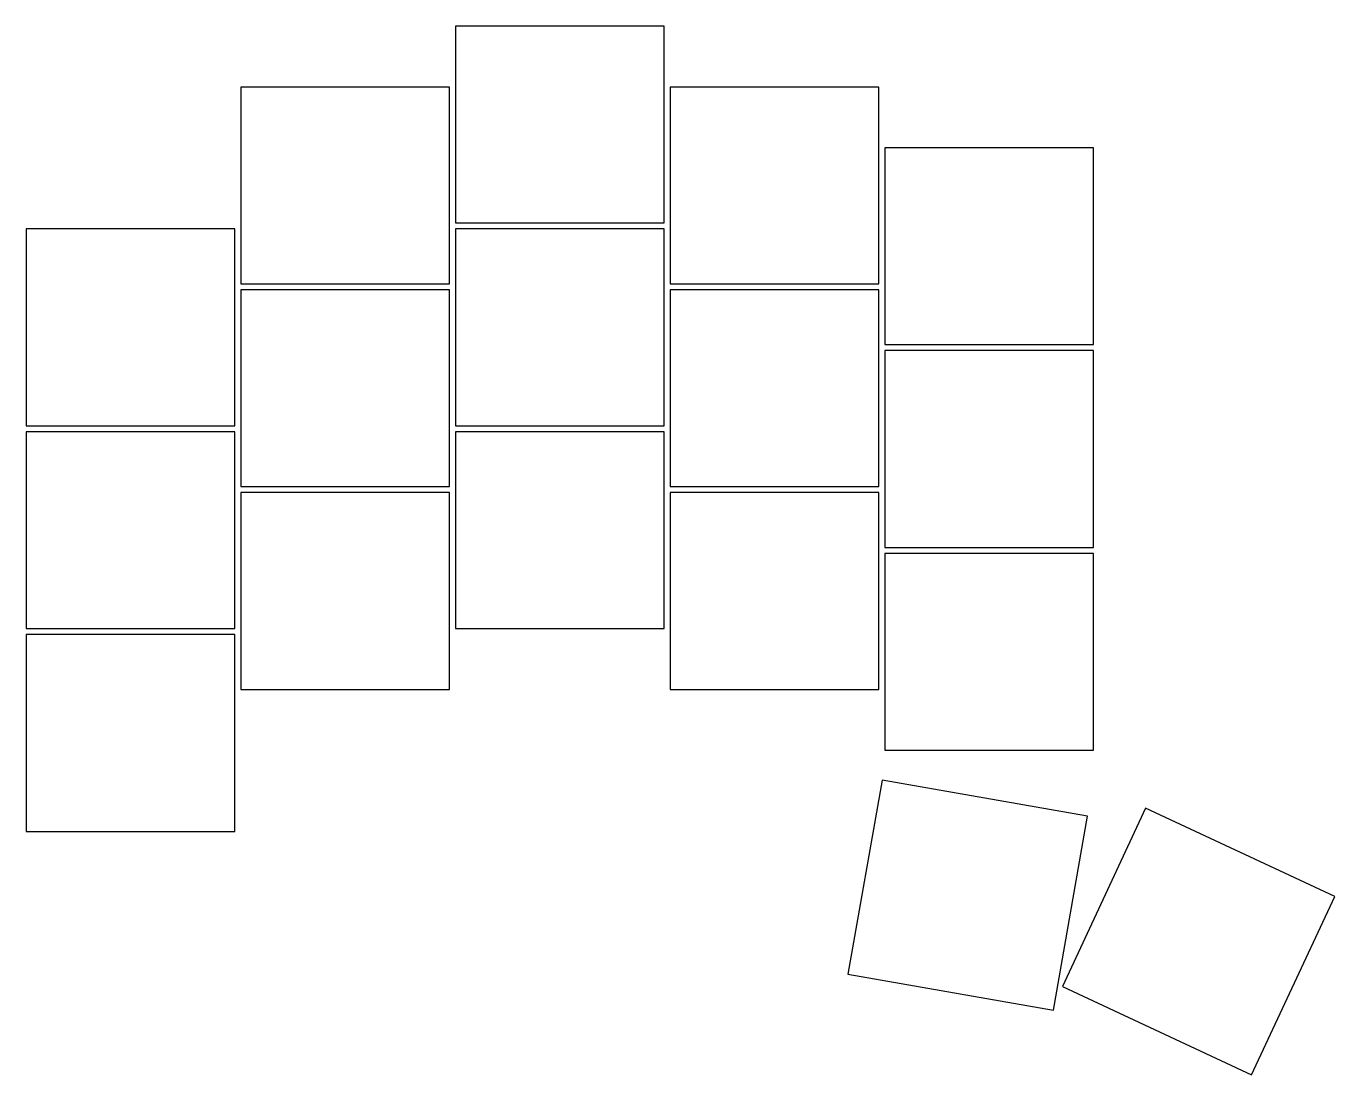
# Model space of a CAD drawing. Header units: millimetres. Extents: x -9 to 101, y -29 to 59.
import ezdxf

# ---------------------------------------------------------------- set-up
doc = ezdxf.new("R2010")
doc.units = ezdxf.units.MM

msp = doc.modelspace()

# ---------------------------------------------------------------- linework, layer by layer
for p, q in [((44.75, 59.25), (27.25, 59.25)), ((27.25, 59.25), (27.25, 42.75)), ((44.75, 42.75), (44.75, 59.25)), ((26.75, 54.15), (9.25, 54.15)), ((9.25, 54.15), (9.25, 37.65)), ((26.75, 37.65), (26.75, 54.15)), ((62.75, 54.15), (45.25, 54.15)), ((45.25, 54.15), (45.25, 37.65)), ((62.75, 37.65), (62.75, 54.15)), ((80.75, 49.05), (63.25, 49.05)), ((63.25, 49.05), (63.25, 32.55)), ((80.75, 32.55), (80.75, 49.05)), ((8.75, 42.25), (-8.75, 42.25)), ((-8.75, 42.25), (-8.75, 25.75)), ((8.75, 25.75), (8.75, 42.25)), ((27.25, 42.75), (44.75, 42.75)), ((44.75, 42.25), (27.25, 42.25)), ((27.25, 42.25), (27.25, 25.75)), ((44.75, 25.75), (44.75, 42.25)), ((9.25, 37.65), (26.75, 37.65)), ((45.25, 37.65), (62.75, 37.65)), ((26.75, 37.15), (9.25, 37.15)), ((9.25, 37.15), (9.25, 20.65)), ((26.75, 20.65), (26.75, 37.15)), ((62.75, 37.15), (45.25, 37.15)), ((45.25, 37.15), (45.25, 20.65)), ((62.75, 20.65), (62.75, 37.15)), ((63.25, 32.55), (80.75, 32.55)), ((80.75, 32.05), (63.25, 32.05)), ((63.25, 32.05), (63.25, 15.55)), ((80.75, 15.55), (80.75, 32.05)), ((-8.75, 25.75), (8.75, 25.75)), ((8.75, 25.25), (-8.75, 25.25)), ((-8.75, 25.25), (-8.75, 8.75)), ((8.75, 8.75), (8.75, 25.25)), ((27.25, 25.75), (44.75, 25.75)), ((44.75, 25.25), (27.25, 25.25)), ((27.25, 25.25), (27.25, 8.75)), ((44.75, 8.75), (44.75, 25.25)), ((9.25, 20.65), (26.75, 20.65)), ((26.75, 20.15), (9.25, 20.15)), ((9.25, 20.15), (9.25, 3.65)), ((26.75, 3.65), (26.75, 20.15)), ((45.25, 20.65), (62.75, 20.65)), ((62.75, 20.15), (45.25, 20.15)), ((45.25, 20.15), (45.25, 3.65)), ((62.75, 3.65), (62.75, 20.15)), ((63.25, 15.55), (80.75, 15.55)), ((80.75, 15.05), (63.25, 15.05)), ((63.25, 15.05), (63.25, -1.45)), ((80.75, -1.45), (80.75, 15.05)), ((-8.75, 8.75), (8.75, 8.75)), ((8.75, 8.25), (-8.75, 8.25)), ((-8.75, 8.25), (-8.75, -8.25)), ((8.75, -8.25), (8.75, 8.25)), ((27.25, 8.75), (44.75, 8.75)), ((9.25, 3.65), (26.75, 3.65)), ((45.25, 3.65), (62.75, 3.65)), ((63.25, -1.45), (80.75, -1.45)), ((63.02, -3.96), (60.15, -20.21)), ((80.25, -6.99), (63.02, -3.96)), ((85.11, -6.31), (78.14, -21.27)), ((100.97, -13.71), (85.11, -6.31)), ((77.38, -23.24), (80.25, -6.99)), ((-8.75, -8.25), (8.75, -8.25)), ((94, -28.66), (100.97, -13.71)), ((60.15, -20.21), (77.38, -23.24)), ((78.14, -21.27), (94, -28.66))]:
    msp.add_line(p, q)

doc.saveas('drawing.dxf')
